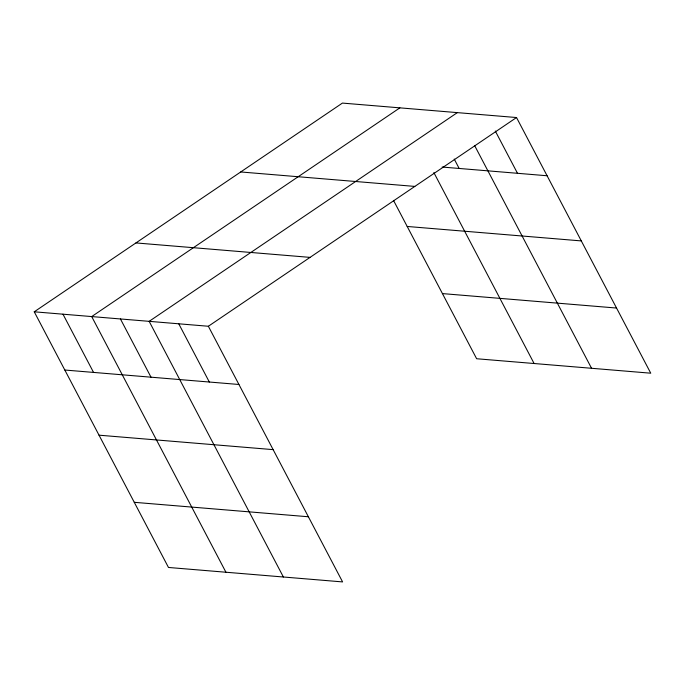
<?xml version="1.0" encoding="UTF-8"?>
<svg xmlns="http://www.w3.org/2000/svg" width="685" height="685" viewBox="0 0 685 685"><rect width="100%" height="100%" fill="white"/><g stroke="black" fill="none" stroke-linecap="round" stroke-linejoin="round"><path stroke-width="1.03" d="M34.25 311.803L208.36 326.257L342.586 581.916L168.476 567.463L34.25 311.803L342.414 103.084L516.524 117.537L650.75 373.197L476.64 358.743L393.507 200.397M399.877 107.853L91.704 316.573L225.93 572.232M457.332 112.623L149.159 321.342L283.384 577.001M208.36 326.257L516.524 117.537M442.142 167.046L547.092 175.754M240.726 171.961L414.827 186.414M407.19 226.461L581.3 240.915M135.947 242.927L310.048 257.38M442.433 293.591L616.543 308.044M64.818 370.028L238.919 384.482M99.025 435.18L273.127 449.634M134.269 502.31L308.378 516.764M495.306 131.04L517.492 173.296M474.585 145.485L591.557 368.282M454.241 159.066L459.164 168.459M433.862 172.586L534.103 363.512M178.759 323.8L209.327 382.024M120.432 318.953L151 377.178M62.977 314.184L93.545 372.409"/></g></svg>
